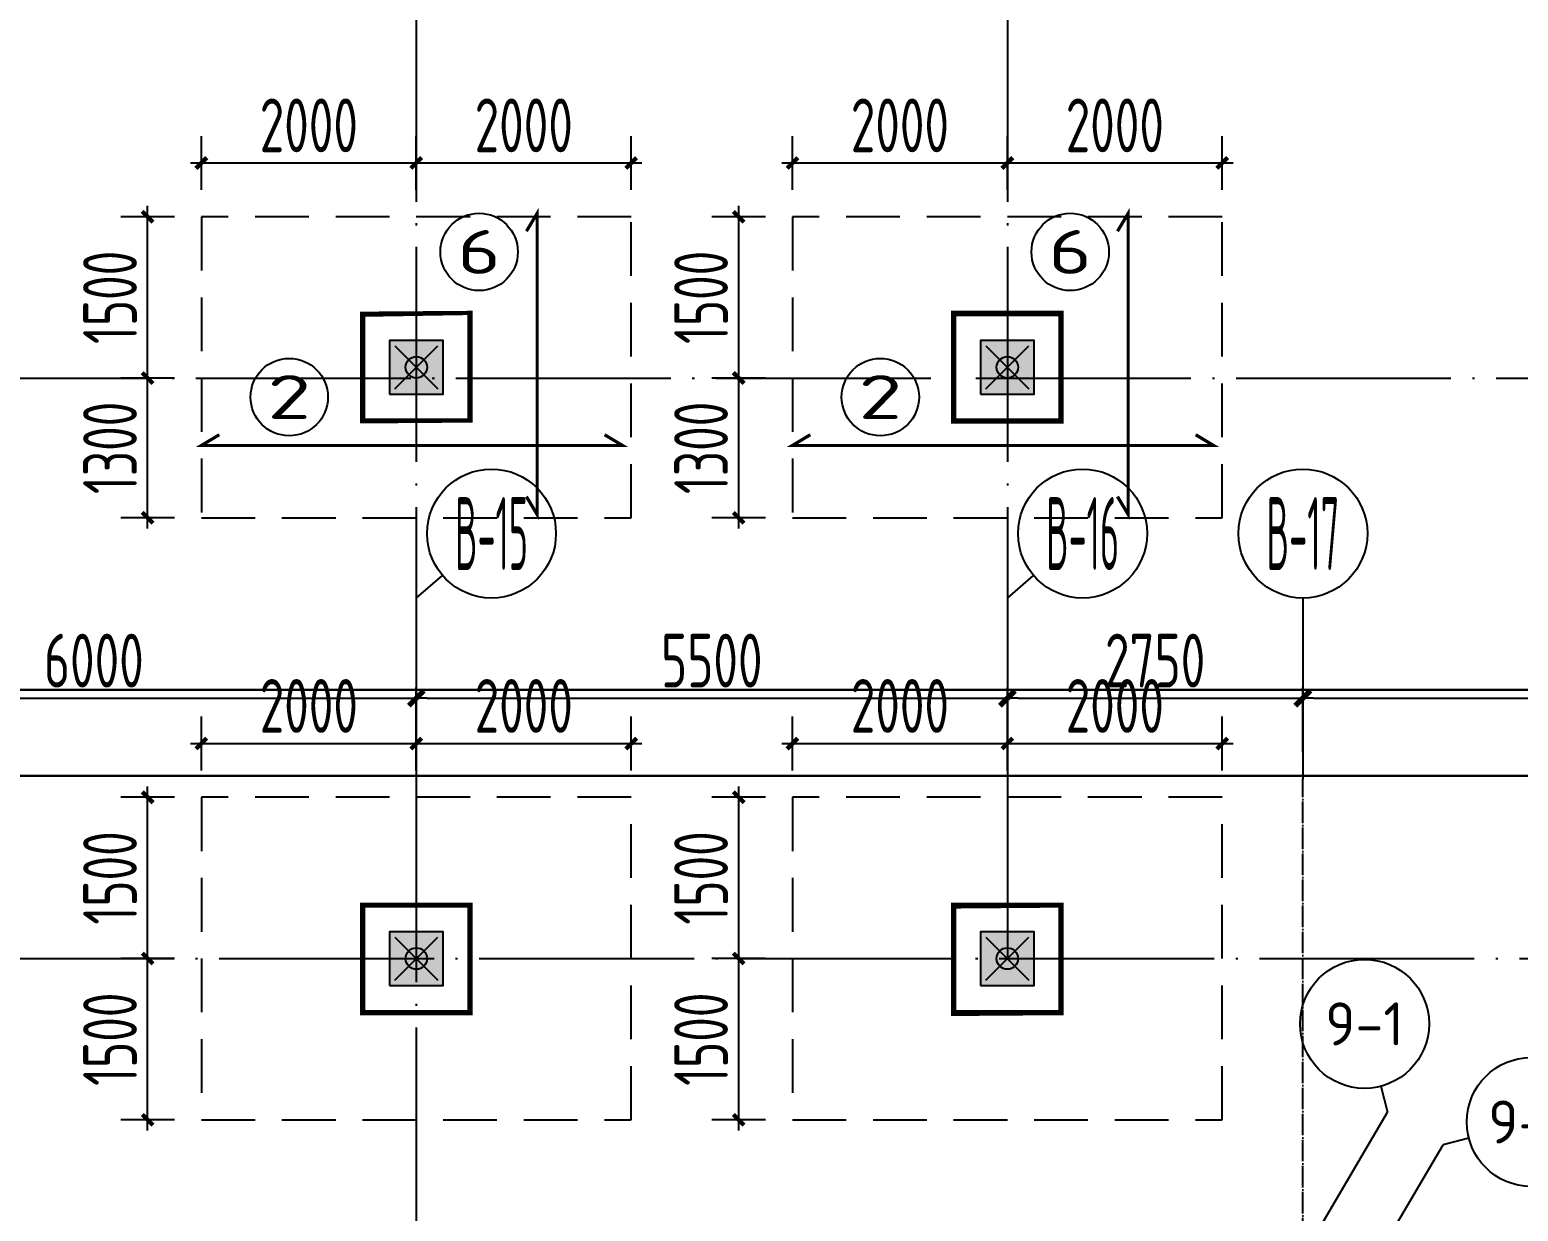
# Model space of a CAD drawing. Extents: x -57409 to 252654, y -8259 to 229119.
# Drawn here: x 137081 to 150931, y 122113 to 133102 of the extents above; entities that cross this region are included whole.
import ezdxf
from ezdxf.enums import TextEntityAlignment as Align

# ---------------------------------------------------------------- set-up
doc = ezdxf.new("R2010")
doc.units = 0
doc.header["$LTSCALE"] = 100
doc.header["$PDMODE"] = 35
doc.header["$PDSIZE"] = 200
doc.linetypes.add('DASHED', pattern=[0.75, 0.5, -0.25])
doc.linetypes.add('DOTE', pattern=[2.4200000000000004, 2, -0.2, 0.02, -0.2])
doc.layers.get('0').update_dxf_attribs({"linetype": 'CONTINUOUS'})
doc.layers.get('Defpoints').update_dxf_attribs({"linetype": 'CONTINUOUS'})
for name, color, linetype in [('AXIS', 3, 'CONTINUOUS'), ('B-TEXT', 3, 'CONTINUOUS'), ('codim', 7, 'CONTINUOUS'), ('COLU', 7, 'CONTINUOUS'), ('CT', 2, 'CONTINUOUS'), ('dote', 253, 'DOTE'), ('h填实-柱墙', 254, 'CONTINUOUS'), ('Z-AXIS', 3, 'CONTINUOUS'), ('Z-TEXT', 2, 'CONTINUOUS'), ('z柱下板带', 140, 'CONTINUOUS'), ('板底钢筋', 24, 'CONTINUOUS')]:
    doc.layers.add(name, color=color, linetype=linetype)
doc.layers.add('重心计算', color=7, linetype='CONTINUOUS', plot=False)
doc.styles.add('_TCH_AXIS', font='tssdeng.shx', dxfattribs={"width": 0.7, "bigfont": 'tssdchn.shx'})
doc.styles.add('CADReader_TextStyle', font='tssdeng.shx', dxfattribs={"height": 0.2, "bigfont": 'gbcbig.shx'})
doc.styles.add('COMPLEX', font='tssdeng.shx', dxfattribs={"width": 0.7, "bigfont": 'tssdchn.shx'})
doc.styles.add('Jgcad-DIM', font='tssdeng.shx', dxfattribs={"width": 0.7, "bigfont": 'tssdchn.shx'})
doc.styles.add('TSSD_Dimension', font='tssdeng.shx', dxfattribs={"width": 0.7})
doc.dimstyles.new('TSSD_100_100$0', dxfattribs={"dimtxt": 300, "dimasz": 100, "dimexe": 100, "dimexo": 250, "dimgap": 100, "dimtad": 1, "dimdec": 0, "dimzin": 0, "dimdsep": 46, "dimtxsty": 'TSSD_Dimension', "dimblk": '_tsdbk', "dimblk1": '_tsdbk', "dimblk2": '_tsdbk', "dimsah": 1, "dimcen": 0, "dimdle": 100, "dimclrt": 7, "dimadec": 0, "dimazin": 0, "dimtfac": 1, "dimtdec": 0, "dimtix": 1, "dimtmove": 2, "dimatfit": 3, "dimldrblk": '_tsdbk', "dimfxl": 1, "dimtolj": 1, "dimtzin": 0, "dimarcsym": 0})

# ---------------------------------------------------------------- blocks, each defined once
blk = doc.blocks.new('_tsdbk')
blk.add_line((-1, 0), (0, 0))
at = {"const_width": 0.5}
blk.add_lwpolyline([(-0.7000000000000001, -0.7000000000000001), (0.7000000000000001, 0.7000000000000001)], dxfattribs=at)
blk = doc.blocks.new('*D205')
at = {"layer": 'Defpoints', "color": 0}
for p in [(140677.6411610188, 126884.3521640793), (134677.6411610182, 126132.6482850611), (140677.6411610188, 126132.6482850612)]:
    blk.add_point(p, dxfattribs=at)
at = {"layer": 'Z-AXIS', "color": 0, "lineweight": -2}
for p, q in [((134677.6411610182, 126382.6482850611), (134677.6411610182, 126984.3521640793)), ((134777.6411610182, 126884.3521640793), (140577.6411610188, 126884.3521640793)), ((140677.6411610188, 126382.6482850612), (140677.6411610188, 126984.3521640793))]:
    blk.add_line(p, q, dxfattribs=at)
at = {"layer": 'Z-AXIS', "color": 0, "lineweight": -2, "xscale": 100, "yscale": 100, "zscale": 100, "rotation": 180}
blk.add_blockref('_tsdbk', (134677.6411610182, 126884.3521640793), dxfattribs=at)
at = {"layer": 'Z-AXIS', "color": 0, "lineweight": -2, "xscale": 100, "yscale": 100, "zscale": 100}
blk.add_blockref('_tsdbk', (140677.6411610188, 126884.3521640793), dxfattribs=at)
at = {"layer": 'Z-AXIS', "color": 7, "insert": (137677.6411610185, 127234.3521640793), "char_height": 500, "attachment_point": 5, "style": 'TSSD_Dimension'}
blk.add_mtext('\\A1;6000', dxfattribs=at)
blk = doc.blocks.new('*D206')
at = {"layer": 'Defpoints', "color": 0}
for p in [(146177.6411610152, 126884.3521640801), (140677.6411610183, 126132.6482850617), (146177.6411610152, 126132.648285062)]:
    blk.add_point(p, dxfattribs=at)
at = {"layer": 'Z-AXIS', "color": 0, "lineweight": -2}
for p, q in [((140677.6411610183, 126382.6482850617), (140677.6411610183, 126984.3521640801)), ((140777.6411610183, 126884.3521640801), (146077.6411610152, 126884.3521640801)), ((146177.6411610152, 126382.648285062), (146177.6411610152, 126984.3521640801))]:
    blk.add_line(p, q, dxfattribs=at)
at = {"layer": 'Z-AXIS', "color": 0, "lineweight": -2, "xscale": 100, "yscale": 100, "zscale": 100, "rotation": 180}
blk.add_blockref('_tsdbk', (140677.6411610183, 126884.3521640801), dxfattribs=at)
at = {"layer": 'Z-AXIS', "color": 0, "lineweight": -2, "xscale": 100, "yscale": 100, "zscale": 100}
blk.add_blockref('_tsdbk', (146177.6411610152, 126884.3521640801), dxfattribs=at)
at = {"layer": 'Z-AXIS', "color": 7, "insert": (143427.6411610167, 127234.3521640801), "char_height": 500, "attachment_point": 5, "style": 'TSSD_Dimension'}
blk.add_mtext('\\A1;5500', dxfattribs=at)
blk = doc.blocks.new('*D207')
at = {"layer": 'Defpoints', "color": 0}
for p in [(154527.641161013, 126884.3521640796), (148927.6411610191, 126132.6482850614), (154527.641161013, 126132.6482850605)]:
    blk.add_point(p, dxfattribs=at)
at = {"layer": 'Z-AXIS', "color": 0, "lineweight": -2}
for p, q in [((148927.6411610191, 126382.6482850614), (148927.6411610191, 126984.3521640796)), ((149027.6411610191, 126884.3521640796), (154427.641161013, 126884.3521640796)), ((154527.641161013, 126382.6482850605), (154527.641161013, 126984.3521640796))]:
    blk.add_line(p, q, dxfattribs=at)
at = {"layer": 'Z-AXIS', "color": 0, "lineweight": -2, "xscale": 100, "yscale": 100, "zscale": 100, "rotation": 180}
blk.add_blockref('_tsdbk', (148927.6411610191, 126884.3521640796), dxfattribs=at)
at = {"layer": 'Z-AXIS', "color": 0, "lineweight": -2, "xscale": 100, "yscale": 100, "zscale": 100}
blk.add_blockref('_tsdbk', (154527.641161013, 126884.3521640796), dxfattribs=at)
at = {"layer": 'Z-AXIS', "color": 7, "insert": (151727.641161016, 127234.3521640796), "char_height": 500, "attachment_point": 5, "style": 'TSSD_Dimension'}
blk.add_mtext('\\A1;5600', dxfattribs=at)
blk = doc.blocks.new('_AXISO')
blk.add_circle((2.273736754432321e-13, -5.684341886080801e-14), 0.5)
at = {"layer": 'B-TEXT', "style": 'COMPLEX', "width": 1.450892857142857}
blk.add_attdef('A', text='', height=0.56, dxfattribs=at).set_placement((0.2493750000001, -0.2800000000000296), (0.7493750000001, -0.2800000000000296), align=Align.FIT)
blk = doc.blocks.new('*D246')
at = {"layer": 'Defpoints', "color": 0}
for p in [(148927.6411610191, 126884.3521640795), (146177.6411610152, 126132.6482850611), (148927.6411610191, 126132.6482850614)]:
    blk.add_point(p, dxfattribs=at)
at = {"layer": 'Z-AXIS', "color": 0, "lineweight": -2}
for p, q in [((146177.6411610152, 126382.6482850611), (146177.6411610152, 126984.3521640795)), ((146277.6411610152, 126884.3521640795), (148827.6411610191, 126884.3521640795)), ((148927.6411610191, 126382.6482850614), (148927.6411610191, 126984.3521640795))]:
    blk.add_line(p, q, dxfattribs=at)
at = {"layer": 'Z-AXIS', "color": 0, "lineweight": -2, "xscale": 100, "yscale": 100, "zscale": 100, "rotation": 180}
blk.add_blockref('_tsdbk', (146177.6411610152, 126884.3521640795), dxfattribs=at)
at = {"layer": 'Z-AXIS', "color": 0, "lineweight": -2, "xscale": 100, "yscale": 100, "zscale": 100}
blk.add_blockref('_tsdbk', (148927.6411610191, 126884.3521640795), dxfattribs=at)
at = {"layer": 'Z-AXIS', "color": 7, "insert": (147552.6411610171, 127234.3521640795), "char_height": 500, "attachment_point": 5, "style": 'TSSD_Dimension'}
blk.add_mtext('\\A1;2750', dxfattribs=at)
blk = doc.blocks.new('_ArchTick')
at = {"color": 0, "linetype": 'ByBlock', "const_width": 0.4}
blk.add_lwpolyline([(-0.5, -0.5), (0.5, 0.5)], dxfattribs=at)
blk = doc.blocks.new('*D1142')
at = {"layer": 'codim', "color": 0, "lineweight": -2}
blk.add_line((143677.6411610153, 122862.7230420701), (143677.6411610153, 124562.7230420699), dxfattribs=at)
at = {"layer": 'codim', "color": 7, "lineweight": -2}
for p, q in [((143927.6411610152, 124462.7230420699), (143427.6411610153, 124462.7230420699)), ((143927.6411610153, 122962.7230420701), (143427.6411610153, 122962.7230420701))]:
    blk.add_line(p, q, dxfattribs=at)
at = {"layer": 'Defpoints', "color": 0}
for p in [(143677.6411610153, 124462.7230420699), (144177.6411610152, 124462.7230420699), (144177.6411610153, 122962.7230420701)]:
    blk.add_point(p, dxfattribs=at)
at = {"layer": 'codim', "color": 0, "lineweight": -2, "xscale": 100, "yscale": 100, "zscale": 100}
for p, rotation in [((143677.6411610153, 124462.7230420699), 90), ((143677.6411610153, 122962.7230420701), 270)]:
    blk.add_blockref('_ArchTick', p, dxfattribs=dict(at, rotation=rotation))
at = {"layer": 'codim', "color": 1, "insert": (143327.6411610152, 123712.72304207), "char_height": 500, "attachment_point": 5, "rotation": 90, "style": 'Jgcad-DIM'}
blk.add_mtext('\\A1;1500', dxfattribs=at)
blk = doc.blocks.new('*D1143')
at = {"layer": 'codim', "color": 0, "lineweight": -2}
blk.add_line((143677.6411610153, 124362.7230420699), (143677.6411610153, 126062.72304207), dxfattribs=at)
at = {"layer": 'codim', "color": 7, "lineweight": -2}
for p, q in [((143927.6411610152, 125962.72304207), (143427.6411610153, 125962.72304207)), ((143927.6411610152, 124462.7230420699), (143427.6411610153, 124462.7230420699))]:
    blk.add_line(p, q, dxfattribs=at)
at = {"layer": 'Defpoints', "color": 0}
for p in [(143677.6411610153, 125962.72304207), (144177.6411610152, 125962.72304207), (144177.6411610152, 124462.7230420699)]:
    blk.add_point(p, dxfattribs=at)
at = {"layer": 'codim', "color": 0, "lineweight": -2, "xscale": 100, "yscale": 100, "zscale": 100}
for p, rotation in [((143677.6411610153, 125962.72304207), 90), ((143677.6411610153, 124462.7230420699), 270)]:
    blk.add_blockref('_ArchTick', p, dxfattribs=dict(at, rotation=rotation))
at = {"layer": 'codim', "color": 1, "insert": (143327.6411610152, 125212.72304207), "char_height": 500, "attachment_point": 5, "rotation": 90, "style": 'Jgcad-DIM'}
blk.add_mtext('\\A1;1500', dxfattribs=at)
blk = doc.blocks.new('*D1144')
at = {"layer": 'codim', "color": 7, "lineweight": -2}
for p, q in [((144177.6411610152, 126212.72304207), (144177.6411610152, 126712.72304207)), ((146177.6411610152, 126212.7230420701), (146177.6411610152, 126712.72304207))]:
    blk.add_line(p, q, dxfattribs=at)
at = {"layer": 'codim', "color": 0, "lineweight": -2}
blk.add_line((144077.6411610152, 126462.72304207), (146277.6411610152, 126462.72304207), dxfattribs=at)
at = {"layer": 'Defpoints', "color": 0}
for p in [(146177.6411610152, 126462.72304207), (144177.6411610152, 125962.72304207), (146177.6411610152, 125962.7230420701)]:
    blk.add_point(p, dxfattribs=at)
at = {"layer": 'codim', "color": 0, "lineweight": -2, "xscale": 100, "yscale": 100, "zscale": 100, "rotation": 180}
blk.add_blockref('_ArchTick', (144177.6411610152, 126462.72304207), dxfattribs=at)
at = {"layer": 'codim', "color": 0, "lineweight": -2, "xscale": 100, "yscale": 100, "zscale": 100}
blk.add_blockref('_ArchTick', (146177.6411610152, 126462.72304207), dxfattribs=at)
at = {"layer": 'codim', "color": 1, "insert": (145177.6411610152, 126812.72304207), "char_height": 500, "attachment_point": 5, "style": 'Jgcad-DIM'}
blk.add_mtext('\\A1;2000', dxfattribs=at)
blk = doc.blocks.new('*D1145')
at = {"layer": 'codim', "color": 7, "lineweight": -2}
for p, q in [((146177.6411610152, 126212.7230420701), (146177.6411610152, 126712.72304207)), ((148177.6411610152, 126212.7230420699), (148177.6411610152, 126712.72304207))]:
    blk.add_line(p, q, dxfattribs=at)
at = {"layer": 'codim', "color": 0, "lineweight": -2}
blk.add_line((146077.6411610152, 126462.72304207), (148277.6411610152, 126462.72304207), dxfattribs=at)
at = {"layer": 'Defpoints', "color": 0}
for p in [(148177.6411610152, 126462.72304207), (146177.6411610152, 125962.7230420701), (148177.6411610152, 125962.7230420699)]:
    blk.add_point(p, dxfattribs=at)
at = {"layer": 'codim', "color": 0, "lineweight": -2, "xscale": 100, "yscale": 100, "zscale": 100, "rotation": 180}
blk.add_blockref('_ArchTick', (146177.6411610152, 126462.72304207), dxfattribs=at)
at = {"layer": 'codim', "color": 0, "lineweight": -2, "xscale": 100, "yscale": 100, "zscale": 100}
blk.add_blockref('_ArchTick', (148177.6411610152, 126462.72304207), dxfattribs=at)
at = {"layer": 'codim', "color": 1, "insert": (147177.6411610152, 126812.72304207), "char_height": 500, "attachment_point": 5, "style": 'Jgcad-DIM'}
blk.add_mtext('\\A1;2000', dxfattribs=at)
blk = doc.blocks.new('*D1146')
at = {"layer": 'codim', "color": 0, "lineweight": -2}
blk.add_line((138177.6411610185, 122862.7230420699), (138177.6411610185, 124562.72304207), dxfattribs=at)
at = {"layer": 'codim', "color": 7, "lineweight": -2}
for p, q in [((138427.6411610185, 124462.72304207), (137927.6411610185, 124462.72304207)), ((138427.6411610185, 122962.7230420699), (137927.6411610185, 122962.7230420699))]:
    blk.add_line(p, q, dxfattribs=at)
at = {"layer": 'Defpoints', "color": 0}
for p in [(138177.6411610185, 124462.72304207), (138677.6411610185, 124462.72304207), (138677.6411610185, 122962.7230420699)]:
    blk.add_point(p, dxfattribs=at)
at = {"layer": 'codim', "color": 0, "lineweight": -2, "xscale": 100, "yscale": 100, "zscale": 100}
for p, rotation in [((138177.6411610185, 124462.72304207), 90), ((138177.6411610185, 122962.7230420699), 270)]:
    blk.add_blockref('_ArchTick', p, dxfattribs=dict(at, rotation=rotation))
at = {"layer": 'codim', "color": 1, "insert": (137827.6411610184, 123712.72304207), "char_height": 500, "attachment_point": 5, "rotation": 90, "style": 'Jgcad-DIM'}
blk.add_mtext('\\A1;1500', dxfattribs=at)
blk = doc.blocks.new('*D1147')
at = {"layer": 'codim', "color": 0, "lineweight": -2}
blk.add_line((138177.6411610185, 124362.72304207), (138177.6411610185, 126062.72304207), dxfattribs=at)
at = {"layer": 'codim', "color": 7, "lineweight": -2}
for p, q in [((138427.6411610185, 125962.72304207), (137927.6411610185, 125962.72304207)), ((138427.6411610185, 124462.72304207), (137927.6411610185, 124462.72304207))]:
    blk.add_line(p, q, dxfattribs=at)
at = {"layer": 'Defpoints', "color": 0}
for p in [(138177.6411610185, 125962.72304207), (138677.6411610185, 125962.72304207), (138677.6411610185, 124462.72304207)]:
    blk.add_point(p, dxfattribs=at)
at = {"layer": 'codim', "color": 0, "lineweight": -2, "xscale": 100, "yscale": 100, "zscale": 100}
for p, rotation in [((138177.6411610185, 125962.72304207), 90), ((138177.6411610185, 124462.72304207), 270)]:
    blk.add_blockref('_ArchTick', p, dxfattribs=dict(at, rotation=rotation))
at = {"layer": 'codim', "color": 1, "insert": (137827.6411610184, 125212.72304207), "char_height": 500, "attachment_point": 5, "rotation": 90, "style": 'Jgcad-DIM'}
blk.add_mtext('\\A1;1500', dxfattribs=at)
blk = doc.blocks.new('*D1148')
at = {"layer": 'codim', "color": 7, "lineweight": -2}
for p, q in [((138677.6411610185, 126212.72304207), (138677.6411610185, 126712.72304207)), ((140677.6411610185, 126212.72304207), (140677.6411610185, 126712.72304207))]:
    blk.add_line(p, q, dxfattribs=at)
at = {"layer": 'codim', "color": 0, "lineweight": -2}
blk.add_line((138577.6411610185, 126462.72304207), (140777.6411610185, 126462.72304207), dxfattribs=at)
at = {"layer": 'Defpoints', "color": 0}
for p in [(140677.6411610185, 126462.72304207), (138677.6411610185, 125962.72304207), (140677.6411610185, 125962.72304207)]:
    blk.add_point(p, dxfattribs=at)
at = {"layer": 'codim', "color": 0, "lineweight": -2, "xscale": 100, "yscale": 100, "zscale": 100, "rotation": 180}
blk.add_blockref('_ArchTick', (138677.6411610185, 126462.72304207), dxfattribs=at)
at = {"layer": 'codim', "color": 0, "lineweight": -2, "xscale": 100, "yscale": 100, "zscale": 100}
blk.add_blockref('_ArchTick', (140677.6411610185, 126462.72304207), dxfattribs=at)
at = {"layer": 'codim', "color": 1, "insert": (139677.6411610185, 126812.72304207), "char_height": 500, "attachment_point": 5, "style": 'Jgcad-DIM'}
blk.add_mtext('\\A1;2000', dxfattribs=at)
blk = doc.blocks.new('*D1149')
at = {"layer": 'codim', "color": 7, "lineweight": -2}
for p, q in [((140677.6411610185, 126212.72304207), (140677.6411610185, 126712.72304207)), ((142677.6411610185, 126212.7230420699), (142677.6411610185, 126712.72304207))]:
    blk.add_line(p, q, dxfattribs=at)
at = {"layer": 'codim', "color": 0, "lineweight": -2}
blk.add_line((140577.6411610185, 126462.72304207), (142777.6411610185, 126462.72304207), dxfattribs=at)
at = {"layer": 'Defpoints', "color": 0}
for p in [(142677.6411610185, 126462.72304207), (140677.6411610185, 125962.72304207), (142677.6411610185, 125962.7230420699)]:
    blk.add_point(p, dxfattribs=at)
at = {"layer": 'codim', "color": 0, "lineweight": -2, "xscale": 100, "yscale": 100, "zscale": 100, "rotation": 180}
blk.add_blockref('_ArchTick', (140677.6411610185, 126462.72304207), dxfattribs=at)
at = {"layer": 'codim', "color": 0, "lineweight": -2, "xscale": 100, "yscale": 100, "zscale": 100}
blk.add_blockref('_ArchTick', (142677.6411610185, 126462.72304207), dxfattribs=at)
at = {"layer": 'codim', "color": 1, "insert": (141677.6411610185, 126812.72304207), "char_height": 500, "attachment_point": 5, "style": 'Jgcad-DIM'}
blk.add_mtext('\\A1;2000', dxfattribs=at)
blk = doc.blocks.new('*D1150')
at = {"layer": 'codim', "color": 0, "lineweight": -2}
blk.add_line((143677.6411610156, 128462.7230420731), (143677.6411610156, 129962.723042073), dxfattribs=at)
at = {"layer": 'codim', "color": 7, "lineweight": -2}
for p, q in [((143927.6411610156, 129862.723042073), (143427.6411610156, 129862.723042073)), ((143927.6411610156, 128562.7230420731), (143427.6411610156, 128562.7230420731))]:
    blk.add_line(p, q, dxfattribs=at)
at = {"layer": 'Defpoints', "color": 0}
for p in [(143677.6411610156, 129862.723042073), (144177.6411610156, 129862.723042073), (144177.6411610156, 128562.7230420731)]:
    blk.add_point(p, dxfattribs=at)
at = {"layer": 'codim', "color": 0, "lineweight": -2, "xscale": 100, "yscale": 100, "zscale": 100}
for p, rotation in [((143677.6411610156, 129862.723042073), 90), ((143677.6411610156, 128562.7230420731), 270)]:
    blk.add_blockref('_ArchTick', p, dxfattribs=dict(at, rotation=rotation))
at = {"layer": 'codim', "color": 1, "insert": (143327.6411610156, 129212.723042073), "char_height": 500, "attachment_point": 5, "rotation": 90, "style": 'Jgcad-DIM'}
blk.add_mtext('\\A1;1300', dxfattribs=at)
blk = doc.blocks.new('*D1151')
at = {"layer": 'codim', "color": 0, "lineweight": -2}
blk.add_line((143677.6411610157, 129762.723042073), (143677.6411610157, 131462.7230420729), dxfattribs=at)
at = {"layer": 'codim', "color": 7, "lineweight": -2}
for p, q in [((143927.6411610155, 131362.7230420729), (143427.6411610157, 131362.7230420729)), ((143927.6411610156, 129862.723042073), (143427.6411610157, 129862.723042073))]:
    blk.add_line(p, q, dxfattribs=at)
at = {"layer": 'Defpoints', "color": 0}
for p in [(143677.6411610157, 131362.7230420729), (144177.6411610155, 131362.7230420729), (144177.6411610156, 129862.723042073)]:
    blk.add_point(p, dxfattribs=at)
at = {"layer": 'codim', "color": 0, "lineweight": -2, "xscale": 100, "yscale": 100, "zscale": 100}
for p, rotation in [((143677.6411610157, 131362.7230420729), 90), ((143677.6411610157, 129862.723042073), 270)]:
    blk.add_blockref('_ArchTick', p, dxfattribs=dict(at, rotation=rotation))
at = {"layer": 'codim', "color": 1, "insert": (143327.6411610156, 130612.723042073), "char_height": 500, "attachment_point": 5, "rotation": 90, "style": 'Jgcad-DIM'}
blk.add_mtext('\\A1;1500', dxfattribs=at)
blk = doc.blocks.new('*D1152')
at = {"layer": 'codim', "color": 7, "lineweight": -2}
for p, q in [((144177.6411610155, 131612.7230420729), (144177.6411610155, 132112.7230420729)), ((146177.6411610155, 131612.723042073), (146177.6411610155, 132112.7230420729))]:
    blk.add_line(p, q, dxfattribs=at)
at = {"layer": 'codim', "color": 0, "lineweight": -2}
blk.add_line((144077.6411610155, 131862.7230420729), (146277.6411610155, 131862.7230420729), dxfattribs=at)
at = {"layer": 'Defpoints', "color": 0}
for p in [(146177.6411610155, 131862.7230420729), (144177.6411610155, 131362.7230420729), (146177.6411610155, 131362.723042073)]:
    blk.add_point(p, dxfattribs=at)
at = {"layer": 'codim', "color": 0, "lineweight": -2, "xscale": 100, "yscale": 100, "zscale": 100, "rotation": 180}
blk.add_blockref('_ArchTick', (144177.6411610155, 131862.7230420729), dxfattribs=at)
at = {"layer": 'codim', "color": 0, "lineweight": -2, "xscale": 100, "yscale": 100, "zscale": 100}
blk.add_blockref('_ArchTick', (146177.6411610155, 131862.7230420729), dxfattribs=at)
at = {"layer": 'codim', "color": 1, "insert": (145177.6411610155, 132212.7230420729), "char_height": 500, "attachment_point": 5, "style": 'Jgcad-DIM'}
blk.add_mtext('\\A1;2000', dxfattribs=at)
blk = doc.blocks.new('*D1153')
at = {"layer": 'codim', "color": 7, "lineweight": -2}
for p, q in [((146177.6411610155, 131612.723042073), (146177.6411610155, 132112.7230420729)), ((148177.6411610155, 131612.7230420731), (148177.6411610155, 132112.7230420729))]:
    blk.add_line(p, q, dxfattribs=at)
at = {"layer": 'codim', "color": 0, "lineweight": -2}
blk.add_line((146077.6411610155, 131862.7230420729), (148277.6411610155, 131862.7230420729), dxfattribs=at)
at = {"layer": 'Defpoints', "color": 0}
for p in [(148177.6411610155, 131862.7230420729), (146177.6411610155, 131362.723042073), (148177.6411610155, 131362.7230420731)]:
    blk.add_point(p, dxfattribs=at)
at = {"layer": 'codim', "color": 0, "lineweight": -2, "xscale": 100, "yscale": 100, "zscale": 100, "rotation": 180}
blk.add_blockref('_ArchTick', (146177.6411610155, 131862.7230420729), dxfattribs=at)
at = {"layer": 'codim', "color": 0, "lineweight": -2, "xscale": 100, "yscale": 100, "zscale": 100}
blk.add_blockref('_ArchTick', (148177.6411610155, 131862.7230420729), dxfattribs=at)
at = {"layer": 'codim', "color": 1, "insert": (147177.6411610155, 132212.7230420729), "char_height": 500, "attachment_point": 5, "style": 'Jgcad-DIM'}
blk.add_mtext('\\A1;2000', dxfattribs=at)
blk = doc.blocks.new('*D1154')
at = {"layer": 'codim', "color": 0, "lineweight": -2}
blk.add_line((138177.641161018, 128462.7230420733), (138177.641161018, 129962.723042073), dxfattribs=at)
at = {"layer": 'codim', "color": 7, "lineweight": -2}
for p, q in [((138427.641161018, 129862.723042073), (137927.641161018, 129862.723042073)), ((138427.641161018, 128562.7230420733), (137927.641161018, 128562.7230420733))]:
    blk.add_line(p, q, dxfattribs=at)
at = {"layer": 'Defpoints', "color": 0}
for p in [(138177.641161018, 129862.723042073), (138677.641161018, 129862.723042073), (138677.641161018, 128562.7230420733)]:
    blk.add_point(p, dxfattribs=at)
at = {"layer": 'codim', "color": 0, "lineweight": -2, "xscale": 100, "yscale": 100, "zscale": 100}
for p, rotation in [((138177.641161018, 129862.723042073), 90), ((138177.641161018, 128562.7230420733), 270)]:
    blk.add_blockref('_ArchTick', p, dxfattribs=dict(at, rotation=rotation))
at = {"layer": 'codim', "color": 1, "insert": (137827.641161018, 129212.7230420731), "char_height": 500, "attachment_point": 5, "rotation": 90, "style": 'Jgcad-DIM'}
blk.add_mtext('\\A1;1300', dxfattribs=at)
blk = doc.blocks.new('*D1155')
at = {"layer": 'codim', "color": 0, "lineweight": -2}
blk.add_line((138177.6411610181, 129762.723042073), (138177.6411610181, 131462.7230420731), dxfattribs=at)
at = {"layer": 'codim', "color": 7, "lineweight": -2}
for p, q in [((138427.641161018, 131362.7230420731), (137927.6411610181, 131362.7230420731)), ((138427.641161018, 129862.723042073), (137927.6411610181, 129862.723042073))]:
    blk.add_line(p, q, dxfattribs=at)
at = {"layer": 'Defpoints', "color": 0}
for p in [(138177.6411610181, 131362.7230420731), (138677.641161018, 131362.7230420731), (138677.641161018, 129862.723042073)]:
    blk.add_point(p, dxfattribs=at)
at = {"layer": 'codim', "color": 0, "lineweight": -2, "xscale": 100, "yscale": 100, "zscale": 100}
for p, rotation in [((138177.6411610181, 131362.7230420731), 90), ((138177.6411610181, 129862.723042073), 270)]:
    blk.add_blockref('_ArchTick', p, dxfattribs=dict(at, rotation=rotation))
at = {"layer": 'codim', "color": 1, "insert": (137827.641161018, 130612.7230420731), "char_height": 500, "attachment_point": 5, "rotation": 90, "style": 'Jgcad-DIM'}
blk.add_mtext('\\A1;1500', dxfattribs=at)
blk = doc.blocks.new('*D1156')
at = {"layer": 'codim', "color": 7, "lineweight": -2}
for p, q in [((138677.641161018, 131612.7230420731), (138677.641161018, 132112.7230420731)), ((140677.6411610179, 131612.7230420731), (140677.6411610179, 132112.7230420731))]:
    blk.add_line(p, q, dxfattribs=at)
at = {"layer": 'codim', "color": 0, "lineweight": -2}
blk.add_line((138577.641161018, 131862.7230420731), (140777.6411610179, 131862.7230420731), dxfattribs=at)
at = {"layer": 'Defpoints', "color": 0}
for p in [(140677.6411610179, 131862.7230420731), (138677.641161018, 131362.7230420731), (140677.6411610179, 131362.7230420731)]:
    blk.add_point(p, dxfattribs=at)
at = {"layer": 'codim', "color": 0, "lineweight": -2, "xscale": 100, "yscale": 100, "zscale": 100, "rotation": 180}
blk.add_blockref('_ArchTick', (138677.641161018, 131862.7230420731), dxfattribs=at)
at = {"layer": 'codim', "color": 0, "lineweight": -2, "xscale": 100, "yscale": 100, "zscale": 100}
blk.add_blockref('_ArchTick', (140677.6411610179, 131862.7230420731), dxfattribs=at)
at = {"layer": 'codim', "color": 1, "insert": (139677.641161018, 132212.7230420731), "char_height": 500, "attachment_point": 5, "style": 'Jgcad-DIM'}
blk.add_mtext('\\A1;2000', dxfattribs=at)
blk = doc.blocks.new('*D1157')
at = {"layer": 'codim', "color": 7, "lineweight": -2}
for p, q in [((140677.6411610179, 131612.7230420731), (140677.6411610179, 132112.7230420731)), ((142677.6411610179, 131612.723042073), (142677.6411610179, 132112.7230420731))]:
    blk.add_line(p, q, dxfattribs=at)
at = {"layer": 'codim', "color": 0, "lineweight": -2}
blk.add_line((140577.6411610179, 131862.7230420731), (142777.6411610179, 131862.7230420731), dxfattribs=at)
at = {"layer": 'Defpoints', "color": 0}
for p in [(142677.6411610179, 131862.7230420731), (140677.6411610179, 131362.7230420731), (142677.6411610179, 131362.723042073)]:
    blk.add_point(p, dxfattribs=at)
at = {"layer": 'codim', "color": 0, "lineweight": -2, "xscale": 100, "yscale": 100, "zscale": 100, "rotation": 180}
blk.add_blockref('_ArchTick', (140677.6411610179, 131862.7230420731), dxfattribs=at)
at = {"layer": 'codim', "color": 0, "lineweight": -2, "xscale": 100, "yscale": 100, "zscale": 100}
blk.add_blockref('_ArchTick', (142677.6411610179, 131862.7230420731), dxfattribs=at)
at = {"layer": 'codim', "color": 1, "insert": (141677.6411610179, 132212.7230420731), "char_height": 500, "attachment_point": 5, "style": 'Jgcad-DIM'}
blk.add_mtext('\\A1;2000', dxfattribs=at)
blk = doc.blocks.new('后浇带现场')
at = {"color": 6, "lineweight": 30}
for points in [[(806265.1024494087, 663345.6796154073), (787753.5622741231, 674230.0739679234), (759206.97510309, 674230.0739679402), (759206.97510309, 625070.0739679486)], [(805859.6177360527, 662656.0549731306), (787535.79750206, 673430.0739679234), (760006.97510309, 673430.0739679392), (760006.97510309, 625070.0739679486)]]:
    blk.add_lwpolyline(points, dxfattribs=at)

msp = doc.modelspace()

# ---------------------------------------------------------------- hatches: boundary and pattern name
at = {"layer": 'h填实-柱墙'}
for points in [[(140427.6411610189, 129712.7230420704), (140927.6411610185, 129712.7230420693), (140927.6411610202, 130212.7230420701), (140427.6411610176, 130212.7230420703)], [(145927.6411610151, 129712.7230420698), (146427.6411610159, 129712.7230420703), (146427.6411610138, 130212.7230420705), (145927.6411610139, 130212.723042069)], [(140427.6411610184, 124212.7230420633), (140927.6411610196, 124212.7230420655), (140927.6411610199, 124712.7230420657), (140427.6411610185, 124712.7230420644)], [(145927.6411610154, 124212.7230420652), (146427.6411610161, 124212.7230420656), (146427.6411610168, 124712.7230420651), (145927.6411610155, 124712.7230420662)]]:
    msp.add_hatch(color=256, dxfattribs=at).paths.add_polyline_path(points)

# ---------------------------------------------------------------- linework, layer by layer
at = {"layer": 'AXIS'}
for p, q in [((149652.3045599115, 123274.2784015266), (149714.7215536853, 123033.7158234318)), ((148444.0167993588, 120872.5756306813), (149714.7215536853, 123033.7158234318)), ((148961.2352811193, 120568.4620956116), (150231.9400354458, 122729.6022883621)), ((150472.5026135406, 122792.0192821359), (150231.9400354458, 122729.6022883621))]:
    msp.add_line(p, q, dxfattribs=at)
at = {"layer": 'AXIS', "linetype": 'Continuous'}
for centre in [(149501.6166070203, 123855.0478401625), (151053.2720521765, 122942.707235027)]:
    msp.add_circle(centre, 600, dxfattribs=at)
at = {"layer": 'COLU'}
for points in [[(140427.6411610189, 129712.7230420704), (140927.6411610185, 129712.7230420693), (140927.6411610202, 130212.7230420701), (140427.6411610176, 130212.7230420703)], [(145927.6411610151, 129712.7230420698), (146427.6411610159, 129712.7230420703), (146427.6411610138, 130212.7230420705), (145927.6411610139, 130212.723042069)], [(140427.6411610184, 124212.7230420633), (140927.6411610196, 124212.7230420655), (140927.6411610199, 124712.7230420657), (140427.6411610185, 124712.7230420644)], [(145927.6411610154, 124212.7230420652), (146427.6411610161, 124212.7230420656), (146427.6411610168, 124712.7230420651), (145927.6411610155, 124712.7230420662)]]:
    msp.add_lwpolyline(points, close=True, dxfattribs=at)
at = {"layer": 'CT'}
for points, const_width in [([(140177.641161018, 129462.7230420713), (141177.6411610178, 129462.7230420694), (141177.6411610198, 130462.7230420697), (140177.6411610197, 130462.7230420715)], 49.99999999999998), ([(145677.6411610153, 129462.7230420693), (146677.6411610154, 129462.7230420704), (146677.6411610144, 130462.7230420704), (145677.6411610144, 130462.7230420694)], 49.99999999999998), ([(140177.6411610212, 123962.723042063), (141177.641161021, 123962.7230420665), (141177.6411610175, 124962.723042067), (140177.6411610174, 124962.723042063)], 49.99999999999999), ([(145677.6411610168, 123962.7230420646), (146677.6411610169, 123962.7230420663), (146677.6411610146, 124962.7230420666), (145677.6411610147, 124962.7230420643)], 49.99999999999999)]:
    msp.add_lwpolyline(points, close=True, dxfattribs=dict(at, const_width=const_width))
at = {"layer": 'dote', "ltscale": 10}
for p, q in [((140677.6411610154, 152862.7230420722), (140677.6411610196, 113062.7230420673)), ((146177.6411610168, 152862.7230420718), (146177.6411610152, 124462.7230420687)), ((46665.74697798927, 129862.7230420727), (160983.078756959, 129862.723042073)), ((46882.51755365849, 124462.7230420698), (160066.8074439671, 124462.72304207))]:
    msp.add_line(p, q, dxfattribs=at)
at = {"layer": 'dote'}
msp.add_line((148927.6411610191, 118462.723042069), (148927.6411610191, 126132.6482850614), dxfattribs=at)
at = {"layer": 'Z-AXIS'}
for p, q in [((140677.6411610188, 127816.0791742484), (140922.089886513, 128025.6055429575)), ((146177.6411610152, 127816.079174248), (146422.0898865094, 128025.6055429569)), ((140677.6411610188, 127816.0791742484), (140677.6411610188, 126132.6482850612)), ((146177.6411610152, 127816.079174248), (146177.6411610152, 126132.6482850611)), ((148927.6411610189, 127816.0791742484), (148927.6411610191, 126132.6482850614)), ((148927.641161019, 127816.0791742481), (148927.641161019, 126132.648285061))]:
    msp.add_line(p, q, dxfattribs=at)
at = {"layer": 'z柱下板带', "color": 181, "linetype": 'DASHED', "ltscale": 10}
for points in [[(138677.6411610189, 128562.7230420703), (142677.6411610189, 128562.7230420703), (142677.6411610189, 131362.7230420703), (138677.6411610189, 131362.7230420703)], [(144177.6411610147, 128562.7230420698), (148177.6411610147, 128562.7230420698), (148177.6411610147, 131362.7230420698), (144177.6411610147, 131362.7230420698)]]:
    msp.add_lwpolyline(points, close=True, dxfattribs=at)
at = {"layer": 'z柱下板带', "linetype": 'DASHED', "ltscale": 10}
for points in [[(138677.6411610198, 122962.7230420653), (142677.6411610198, 122962.7230420653), (142677.6411610198, 125962.7230420653), (138677.6411610198, 125962.7230420653)], [(144177.6411610167, 122962.7230420484), (148177.6411610167, 122962.7230420484), (148177.6411610167, 125962.7230420484), (144177.6411610167, 125962.7230420484)]]:
    msp.add_lwpolyline(points, close=True, dxfattribs=at)
at = {"layer": '板底钢筋', "const_width": 30}
for points in [[(141702.3338072157, 128759.9834346524), (141802.3338072162, 128593.3162593594), (141802.3338072162, 131394.5503153929), (141702.3338072159, 131227.8831401004)], [(147202.3338072116, 128759.9834346519), (147302.333807212, 128593.3162593589), (147302.333807212, 131394.5503153925), (147202.3338072118, 131227.8831400999)], [(138844.3083363119, 129335.0787277319), (138677.6411610189, 129235.0787277313), (142596.7416442214, 129235.0787277313), (142430.0744689289, 129335.0787277316)], [(144344.3083363078, 129335.0787277314), (144177.6411610147, 129235.0787277309), (148096.7416442173, 129235.0787277309), (147930.0744689247, 129335.0787277312)]]:
    msp.add_lwpolyline(points, dxfattribs=at)
at = {"layer": '重心计算', "color": 5}
for p in [(140677.6411610189, 129962.7230420703), (140677.6411610189, 129962.7230420703), (146177.6411610147, 129962.7230420698), (146177.6411610147, 129962.7230420698), (146177.6411610147, 129962.7230420698), (140677.641161019, 124462.7230420647), (140677.641161019, 124462.7230420647), (146177.6411610158, 124462.7230420656), (146177.6411610158, 124462.7230420656)]:
    msp.add_point(p, dxfattribs=at)

# ---------------------------------------------------------------- block references
at = {"color": 3, "lineweight": 30}
msp.add_blockref('后浇带现场', (-627579.0991567412, -547267.3510589206), dxfattribs=at)
at = {"layer": 'Z-AXIS'}
ref = msp.add_blockref('_AXISO', (141377.6448703243, 128416.0791742372), dxfattribs=dict(at, xscale=1199.999999999998, yscale=1200, zscale=1200, rotation=359.9996457873846))
ref.add_attrib('A', 'B-15', dxfattribs={"color": 7, "height": 678.8225099390856, "rotation": 359.9996457873921, "style": '_TCH_AXIS', "width": 0.3209876543208177}).set_placement((141038.2315170612, 128076.6700175745), (141717.054026987, 128076.6658209741), align=Align.FIT)
ref = msp.add_blockref('_AXISO', (146877.6448703207, 128416.0791742367), dxfattribs=dict(at, xscale=1199.999999999998, yscale=1200, zscale=1200, rotation=359.9996457873846))
ref.add_attrib('A', 'B-16', dxfattribs={"color": 7, "height": 678.8225099390856, "rotation": 359.9996457874215, "style": '_TCH_AXIS', "width": 0.3249999999998001}).set_placement((146538.2315170576, 128076.670017574), (147217.0540269833, 128076.6658209739), align=Align.FIT)
ref = msp.add_blockref('_AXISO', (148927.6448703247, 128416.0791742368), dxfattribs=dict(at, xscale=1199.999999999998, yscale=1200, zscale=1200, rotation=359.9996457873846))
ref.add_attrib('A', 'B-17', dxfattribs={"color": 7, "height": 678.8225099390856, "rotation": 359.9996457874018, "style": '_TCH_AXIS', "width": 0.3209876543209003}).set_placement((148588.2315170614, 128076.6700175741), (149267.0540269873, 128076.6658209738), align=Align.FIT)
at = {"layer": 'Z-TEXT'}
ref = msp.add_blockref('_AXISO', (141262.5401386496, 131035.2299595352), dxfattribs=dict(at, xscale=720.0000000000074, yscale=720, zscale=720, rotation=359.9996457873825))
ref.add_attrib('A', '6', dxfattribs={"layer": 'Z-AXIS', "color": 7, "height": 407.2935059634514, "rotation": 359.9996457873888, "style": '_TCH_AXIS', "width": 1.999999999998255}).set_placement((141058.8921266919, 130831.5844655374), (141466.1856326472, 130831.5819475771), align=Align.FIT)
ref = msp.add_blockref('_AXISO', (146762.5401386455, 131035.2299595348), dxfattribs=dict(at, xscale=720.0000000000074, yscale=720, zscale=720, rotation=359.9996457873825))
ref.add_attrib('A', '6', dxfattribs={"layer": 'Z-AXIS', "color": 7, "height": 407.2935059634514, "rotation": 359.9996457873888, "style": '_TCH_AXIS', "width": 1.999999999998255}).set_placement((146558.8921266877, 130831.5844655369), (146966.1856326431, 130831.5819475767), align=Align.FIT)
ref = msp.add_blockref('_AXISO', (139495.5536663763, 129685.4136968969), dxfattribs=dict(at, xscale=720.0000000000074, yscale=720, zscale=720, rotation=359.9996457873825))
ref.add_attrib('A', '2', dxfattribs={"layer": 'Z-AXIS', "color": 7, "height": 407.2935059634514, "rotation": 359.9996457873888, "style": '_TCH_AXIS', "width": 1.857142857141237}).set_placement((139291.9056544186, 129481.768202899), (139699.1991603739, 129481.7656849388), align=Align.FIT)
ref = msp.add_blockref('_AXISO', (144995.5536663722, 129685.4136968964), dxfattribs=dict(at, xscale=720.0000000000074, yscale=720, zscale=720, rotation=359.9996457873825))
ref.add_attrib('A', '2', dxfattribs={"layer": 'Z-AXIS', "color": 7, "height": 407.2935059634514, "rotation": 359.9996457873888, "style": '_TCH_AXIS', "width": 1.857142857141237}).set_placement((144791.9056544144, 129481.7682028986), (145199.1991603698, 129481.7656849383), align=Align.FIT)

# ---------------------------------------------------------------- texts
at = {"layer": 'AXIS', "color": 7, "style": 'CADReader_TextStyle'}
for s, p in [('9-1', (149501.6166070203, 123855.0478401625)), ('9-2', (151053.2720521765, 122942.707235027))]:
    msp.add_text(s, height=400, dxfattribs=at).set_placement(p, align=Align.MIDDLE)

# ---------------------------------------------------------------- dimensions: what is measured, and where the dimension line sits
at = {"layer": 'codim'}
for base, p1, p2, picture, middle in [((140677.6411610179, 131862.7230420731), (138677.641161018, 131362.7230420731), (140677.6411610179, 131362.7230420731), '*D1156', (139677.641161018, 132212.7230420731)), ((142677.6411610179, 131862.7230420731), (140677.6411610179, 131362.7230420731), (142677.6411610179, 131362.723042073), '*D1157', (141677.6411610179, 132212.7230420731)), ((140677.6411610185, 126462.72304207), (138677.6411610185, 125962.72304207), (140677.6411610185, 125962.72304207), '*D1148', (139677.6411610185, 126812.72304207)), ((142677.6411610185, 126462.72304207), (140677.6411610185, 125962.72304207), (142677.6411610185, 125962.7230420699), '*D1149', (141677.6411610185, 126812.72304207))]:
    dim = msp.add_linear_dim(base=base, p1=p1, p2=p2, dimstyle='TSSD_100_100$0', override={"dimtxt": 500, "dimexe": 250, "dimtxsty": 'Jgcad-DIM', "dimblk": 'ArchTick', "dimblk1": 'ArchTick', "dimblk2": 'ArchTick', "dimclre": 7, "dimclrt": 1, "dimadec": 3}, dxfattribs=at)
    dim.commit()
    dim.dimension.update_dxf_attribs({"geometry": picture, "text_midpoint": middle})
for base, p1, p2, angle, picture, middle in [((146177.6411610155, 131862.7230420729), (144177.6411610155, 131362.7230420729), (146177.6411610155, 131362.723042073), 1.183166341504428e-12, '*D1152', (145177.6411610155, 132212.7230420729)), ((148177.6411610155, 131862.7230420729), (146177.6411610155, 131362.723042073), (148177.6411610155, 131362.7230420731), 1.183166341504428e-12, '*D1153', (147177.6411610155, 132212.7230420729)), ((138177.6411610181, 131362.7230420731), (138677.641161018, 129862.723042073), (138677.641161018, 131362.7230420731), 90, '*D1155', (137827.641161018, 130612.7230420731)), ((143677.6411610157, 131362.7230420729), (144177.6411610156, 129862.723042073), (144177.6411610155, 131362.7230420729), 90, '*D1151', (143327.6411610156, 130612.723042073)), ((138177.641161018, 129862.723042073), (138677.641161018, 128562.7230420733), (138677.641161018, 129862.723042073), 90, '*D1154', (137827.641161018, 129212.7230420731)), ((143677.6411610156, 129862.723042073), (144177.6411610156, 128562.7230420731), (144177.6411610156, 129862.723042073), 90, '*D1150', (143327.6411610156, 129212.723042073)), ((146177.6411610152, 126462.72304207), (144177.6411610152, 125962.72304207), (146177.6411610152, 125962.7230420701), 1.106833029149304e-12, '*D1144', (145177.6411610152, 126812.72304207)), ((148177.6411610152, 126462.72304207), (146177.6411610152, 125962.7230420701), (148177.6411610152, 125962.7230420699), 1.106833029149304e-12, '*D1145', (147177.6411610152, 126812.72304207)), ((138177.6411610185, 125962.72304207), (138677.6411610185, 124462.72304207), (138677.6411610185, 125962.72304207), 90, '*D1147', (137827.6411610184, 125212.72304207)), ((143677.6411610153, 125962.72304207), (144177.6411610152, 124462.7230420699), (144177.6411610152, 125962.72304207), 90, '*D1143', (143327.6411610152, 125212.72304207)), ((138177.6411610185, 124462.72304207), (138677.6411610185, 122962.7230420699), (138677.6411610185, 124462.72304207), 90, '*D1146', (137827.6411610184, 123712.72304207)), ((143677.6411610153, 124462.7230420699), (144177.6411610153, 122962.7230420701), (144177.6411610152, 124462.7230420699), 90, '*D1142', (143327.6411610152, 123712.72304207))]:
    dim = msp.add_linear_dim(base=base, p1=p1, p2=p2, angle=angle, dimstyle='TSSD_100_100$0', override={"dimtxt": 500, "dimexe": 250, "dimtxsty": 'Jgcad-DIM', "dimblk": 'ArchTick', "dimblk1": 'ArchTick', "dimblk2": 'ArchTick', "dimclre": 7, "dimclrt": 1, "dimadec": 3}, dxfattribs=at)
    dim.commit()
    dim.dimension.update_dxf_attribs({"geometry": picture, "text_midpoint": middle})
at = {"layer": 'Z-AXIS'}
for base, p1, p2, picture, middle in [((140677.6411610188, 126884.3521640793), (134677.6411610182, 126132.6482850611), (140677.6411610188, 126132.6482850612), '*D205', (137677.6411610185, 127234.3521640793)), ((146177.6411610152, 126884.3521640801), (140677.6411610183, 126132.6482850617), (146177.6411610152, 126132.648285062), '*D206', (143427.6411610167, 127234.3521640801)), ((148927.6411610191, 126884.3521640795), (146177.6411610152, 126132.6482850611), (148927.6411610191, 126132.6482850614), '*D246', (147552.6411610171, 127234.3521640795)), ((154527.641161013, 126884.3521640796), (148927.6411610191, 126132.6482850614), (154527.641161013, 126132.6482850605), '*D207', (151727.641161016, 127234.3521640796))]:
    dim = msp.add_linear_dim(base=base, p1=p1, p2=p2, dimstyle='TSSD_100_100$0', override={"dimtxt": 500}, dxfattribs=at)
    dim.commit()
    dim.dimension.update_dxf_attribs({"geometry": picture, "text_midpoint": middle})

doc.saveas('drawing.dxf')
